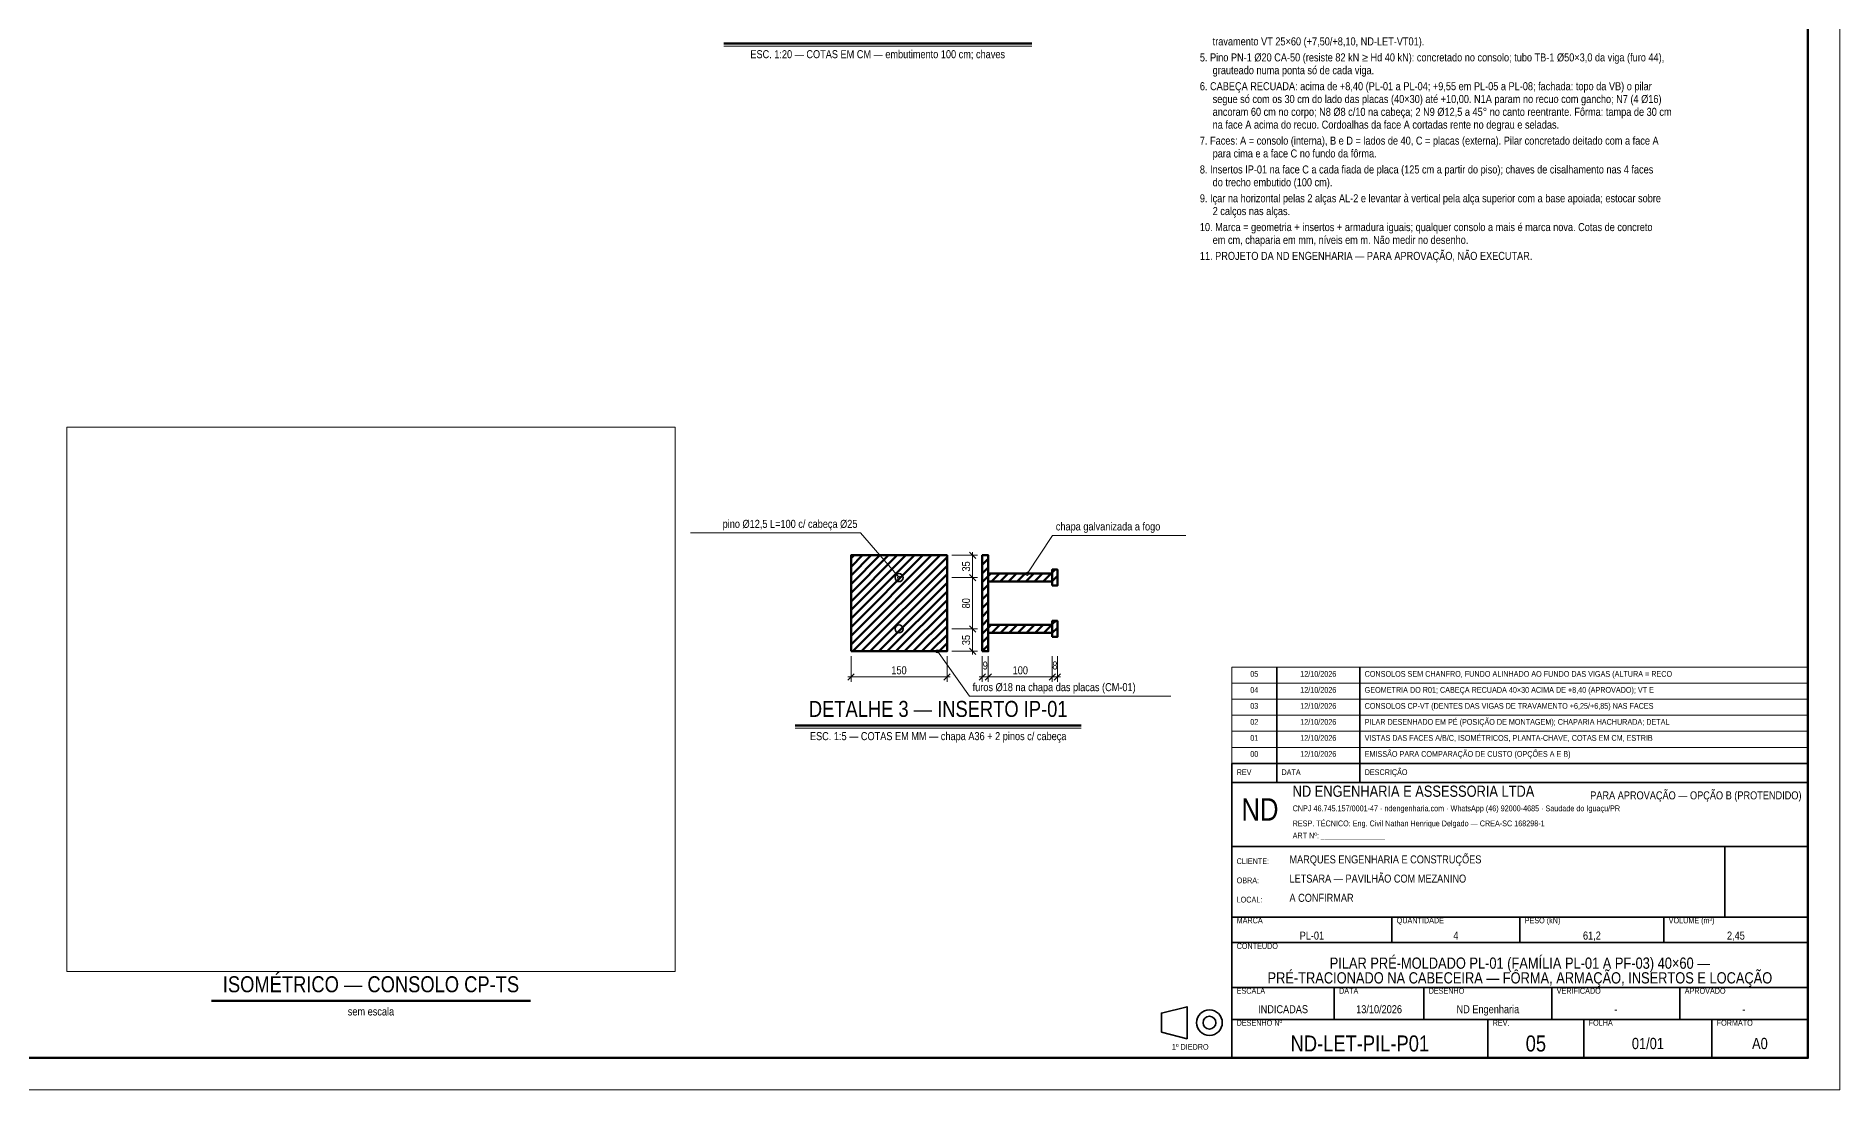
# Model space of a CAD drawing. Header units: millimetres. Extents: x 0 to 1189, y 0 to 841.
# Drawn here: x 625 to 1189, y 0 to 329 of the extents above; entities that cross this region are included whole.
import ezdxf
from ezdxf.enums import TextEntityAlignment as Align

# ---------------------------------------------------------------- set-up
doc = ezdxf.new("R2010")
doc.units = ezdxf.units.MM
doc.header["$LTSCALE"] = 0.5
for name, color, linetype, lineweight in [('CARIMBO', 7, 'Continuous', 35), ('CARIMBO_FINO', 8, 'Continuous', 18), ('CHAMADA', 7, 'Continuous', 18), ('COTA', 1, 'Continuous', 18), ('METALICA', 30, 'Continuous', 50), ('MOLDURA', 7, 'Continuous', 70), ('TEXTO', 7, 'Continuous', 25), ('TITULO', 7, 'Continuous', 50), ('VISTA', 7, 'Continuous', 35)]:
    doc.layers.add(name, color=color, linetype=linetype, lineweight=lineweight)
doc.styles.add('ND', font='DejaVuSansCondensed.ttf')
doc.dimstyles.new('ND', dxfattribs={"dimtxt": 2.5, "dimasz": 2, "dimexe": 1.5, "dimexo": 1.5, "dimgap": 0.8, "dimtad": 1, "dimdec": 0, "dimtxsty": 'ND', "dimtsz": 1, "dimcen": 2.5, "dimdle": 1, "dimclrd": 1, "dimclre": 1, "dimclrt": 1, "dimazin": 3, "dimtfac": 1, "dimtmove": 0, "dimatfit": 3, "dimlwd": 18, "dimlwe": 18})

msp = doc.modelspace()

# ---------------------------------------------------------------- hatches: boundary and pattern name
at = {"layer": 'METALICA'}
h = msp.add_hatch(dxfattribs=at)
h.set_pattern_fill('ANSI31', scale=0.6)
h.paths.add_polyline_path([(880, 137), (910, 137), (910, 167), (880, 167)])
h = msp.add_hatch(dxfattribs=at)
h.set_pattern_fill('ANSI31', scale=0.6)
h.paths.add_polyline_path([(921, 137), (922.9, 137), (922.9, 167), (921, 167)])
h = msp.add_hatch(dxfattribs=at)
h.set_pattern_fill('ANSI31', scale=0.6)
h.paths.add_polyline_path([(922.9, 158.75), (942.9, 158.75), (942.9, 161.25), (922.9, 161.25)])
h = msp.add_hatch(dxfattribs=at)
h.set_pattern_fill('ANSI31', scale=0.6)
h.paths.add_polyline_path([(942.9, 157.5), (944.5, 157.5), (944.5, 162.5), (942.9, 162.5)])
h = msp.add_hatch(dxfattribs=at)
h.set_pattern_fill('ANSI31', scale=0.6)
h.paths.add_polyline_path([(922.9, 142.75), (942.9, 142.75), (942.9, 145.25), (922.9, 145.25)])
h = msp.add_hatch(dxfattribs=at)
h.set_pattern_fill('ANSI31', scale=0.6)
h.paths.add_polyline_path([(942.9, 141.5), (944.5, 141.5), (944.5, 146.5), (942.9, 146.5)])

# ---------------------------------------------------------------- linework, layer by layer
at = {"layer": 'CARIMBO'}
for p, q in [((1013, 96), (1013, 132)), ((1039, 96), (1039, 132)), ((1153, 54), (1153, 76)), ((1049, 46), (1049, 54)), ((1089, 46), (1089, 54)), ((1134, 46), (1134, 54)), ((1031, 22), (1031, 32)), ((1059, 22), (1059, 32)), ((1099, 22), (1099, 32)), ((1139, 22), (1139, 32)), ((1079, 10), (1079, 22)), ((1109, 10), (1109, 22)), ((1149, 10), (1149, 22))]:
    msp.add_line(p, q, dxfattribs=at)
for points in [[(999, 96), (1179, 96), (1179, 102), (999, 102)], [(999, 76), (1179, 76), (1179, 96), (999, 96)], [(999, 54), (1179, 54), (1179, 76), (999, 76)], [(999, 46), (1179, 46), (1179, 54), (999, 54)], [(999, 32), (1179, 32), (1179, 46), (999, 46)], [(999, 22), (1179, 22), (1179, 32), (999, 32)], [(977, 18), (985, 16), (985, 26), (977, 24)], [(999, 10), (1179, 10), (1179, 22), (999, 22)]]:
    msp.add_lwpolyline(points, close=True, dxfattribs=at)
for radius in [4, 2]:
    msp.add_circle((992, 21), radius, dxfattribs=at)
at = {"layer": 'CARIMBO_FINO'}
for points in [[(0, 0), (1189, 0), (1189, 841), (0, 841)], [(635, 37), (825, 37), (825, 207), (635, 207)], [(999, 127), (1179, 127), (1179, 132), (999, 132)], [(999, 122), (1179, 122), (1179, 127), (999, 127)], [(999, 117), (1179, 117), (1179, 122), (999, 122)], [(999, 112), (1179, 112), (1179, 117), (999, 117)], [(999, 107), (1179, 107), (1179, 112), (999, 112)], [(999, 102), (1179, 102), (1179, 107), (999, 107)]]:
    msp.add_lwpolyline(points, close=True, dxfattribs=at)
at = {"layer": 'CHAMADA'}
for p, q in [((840.2151, 326), (936.4542, 326)), ((862.5738, 113), (951.8974, 113))]:
    msp.add_line(p, q, dxfattribs=at)
for points in [[(895, 160), (883, 174), (829.8362, 174)], [(935, 161.2), (943, 173.2), (984.635, 173.2)], [(907, 137), (917, 123), (979.8942, 123)]]:
    msp.add_lwpolyline(points, dxfattribs=at)
for centre in [(895, 160), (935, 161.2), (907, 137)]:
    msp.add_circle(centre, 0.5, dxfattribs=at)
at = {"layer": 'METALICA'}
for points in [[(880, 137), (910, 137), (910, 167), (880, 167)], [(921, 137), (922.9, 137), (922.9, 167), (921, 167)], [(922.9, 158.75), (942.9, 158.75), (942.9, 161.25), (922.9, 161.25)], [(942.9, 157.5), (944.5, 157.5), (944.5, 162.5), (942.9, 162.5)], [(922.9, 142.75), (942.9, 142.75), (942.9, 145.25), (922.9, 145.25)], [(942.9, 141.5), (944.5, 141.5), (944.5, 146.5), (942.9, 146.5)]]:
    msp.add_lwpolyline(points, close=True, dxfattribs=at)
at = {"layer": 'MOLDURA'}
msp.add_lwpolyline([(25, 10), (1179, 10), (1179, 831), (25, 831)], close=True, dxfattribs=at)
at = {"layer": 'TITULO'}
for p, q in [((840.2151, 326.8), (936.4542, 326.8)), ((862.5738, 113.8), (951.8974, 113.8)), ((680.1524, 27.8), (779.8476, 27.8))]:
    msp.add_line(p, q, dxfattribs=at)
at = {"layer": 'VISTA'}
for centre in [(895, 160), (895, 144)]:
    msp.add_circle(centre, 1.25, dxfattribs=at)

# ---------------------------------------------------------------- texts
at = {"layer": 'TEXTO', "style": 'ND'}
for s, height, p in [('travamento VT 25×60 (+7,50/+8,10, ND-LET-VT01).', 2.5, (993, 325.5)), ('5. Pino PN-1 Ø20 CA-50 (resiste 82 kN ≥ Hd 40 kN): concretado no consolo; tubo TB-1 Ø50×3,0 da viga (furo 44),', 2.5, (989, 320.5)), ('grauteado numa ponta só de cada viga.', 2.5, (993, 316.5)), ('6. CABEÇA RECUADA: acima de +8,40 (PL-01 a PL-04; +9,55 em PL-05 a PL-08; fachada: topo da VB) o pilar', 2.5, (989, 311.5)), ('segue só com os 30 cm do lado das placas (40×30) até +10,00. N1A param no recuo com gancho; N7 (4 Ø16)', 2.5, (993, 307.5)), ('ancoram 60 cm no corpo; N8 Ø8 c/10 na cabeça; 2 N9 Ø12,5 a 45° no canto reentrante. Fôrma: tampa de 30 cm', 2.5, (993, 303.5)), ('na face A acima do recuo. Cordoalhas da face A cortadas rente no degrau e seladas.', 2.5, (993, 299.5)), ('7. Faces: A = consolo (interna), B e D = lados de 40, C = placas (externa). Pilar concretado deitado com a face A', 2.5, (989, 294.5)), ('para cima e a face C no fundo da fôrma.', 2.5, (993, 290.5)), ('8. Insertos IP-01 na face C a cada fiada de placa (125 cm a partir do piso); chaves de cisalhamento nas 4 faces', 2.5, (989, 285.5)), ('do trecho embutido (100 cm).', 2.5, (993, 281.5)), ('9. Içar na horizontal pelas 2 alças AL-2 e levantar à vertical pela alça superior com a base apoiada; estocar sobre', 2.5, (989, 276.5)), ('10. Marca = geometria + insertos + armadura iguais; qualquer consolo a mais é marca nova. Cotas de concreto', 2.5, (989, 267.5)), ('2 calços nas alças.', 2.5, (993, 272.5)), ('em cm, chaparia em mm, níveis em m. Não medir no desenho.', 2.5, (993, 263.5)), ('11. PROJETO DA ND ENGENHARIA — PARA APROVAÇÃO, NÃO EXECUTAR.', 2.5, (989, 258.5)), ('chapa galvanizada a fogo', 2.5, (944, 174)), ('CONSOLOS SEM CHANFRO, FUNDO ALINHADO AO FUNDO DAS VIGAS (ALTURA = RECO', 1.8, (1040.5, 128.5)), ('furos Ø18 na chapa das placas (CM-01)', 2.5, (918, 123.8)), ('GEOMETRIA DO R01; CABEÇA RECUADA 40×30 ACIMA DE +8,40 (APROVADO); VT E', 1.8, (1040.5, 123.5)), ('CONSOLOS CP-VT (DENTES DAS VIGAS DE TRAVAMENTO +6,25/+6,85) NAS FACES ', 1.8, (1040.5, 118.5)), ('PILAR DESENHADO EM PÉ (POSIÇÃO DE MONTAGEM); CHAPARIA HACHURADA; DETAL', 1.8, (1040.5, 113.5)), ('VISTAS DAS FACES A/B/C, ISOMÉTRICOS, PLANTA-CHAVE, COTAS EM CM, ESTRIB', 1.8, (1040.5, 108.5)), ('EMISSÃO PARA COMPARAÇÃO DE CUSTO (OPÇÕES A E B)', 1.8, (1040.5, 103.5)), ('REV', 1.8, (1000.5, 97.8)), ('DATA', 1.8, (1014.5, 97.8)), ('DESCRIÇÃO', 1.8, (1040.5, 97.8)), ('CNPJ 46.745.157/0001-47 · ndengenharia.com · WhatsApp (46) 92000-4685 · Saudade do Iguaçu/PR', 1.8, (1018, 86.5)), ('RESP. TÉCNICO: Eng. Civil Nathan Henrique Delgado — CREA-SC 168298-1', 1.8, (1018, 81.8)), ('ART Nº: ________________', 1.8, (1018, 78)), ('MARQUES ENGENHARIA E CONSTRUÇÕES', 2.5, (1017, 70)), ('CLIENTE:', 1.8, (1000.5, 70)), ('LETSARA — PAVILHÃO COM MEZANINO', 2.5, (1017, 64)), ('OBRA:', 1.8, (1000.5, 64)), ('LOCAL:', 1.8, (1000.5, 58)), ('A CONFIRMAR', 2.5, (1017, 58)), ('MARCA', 1.8, (1000.5, 51.5)), ('QUANTIDADE', 1.8, (1050.5, 51.5)), ('PESO (kN)', 1.8, (1090.5, 51.5)), ('VOLUME (m³)', 1.8, (1135.5, 51.5)), ('CONTEÚDO', 1.8, (1000.5, 43.5)), ('ESCALA', 1.8, (1000.5, 29.5)), ('DATA', 1.8, (1032.5, 29.5)), ('DESENHO', 1.8, (1060.5, 29.5)), ('VERIFICADO', 1.8, (1100.5, 29.5)), ('APROVADO', 1.8, (1140.5, 29.5)), ('DESENHO Nº', 1.8, (1000.5, 19.5)), ('REV.', 1.8, (1080.5, 19.5)), ('FOLHA', 1.8, (1110.5, 19.5)), ('FORMATO', 1.8, (1150.5, 19.5))]:
    msp.add_text(s, height=height, dxfattribs=at).set_placement(p, align=Align.BOTTOM_LEFT)
for s, height, p in [('ESC. 1:20 — COTAS EM CM — embutimento 100 cm; chaves', 2.5, (888.3346, 321.5)), ('05', 1.8, (1006, 128.5)), ('12/10/2026', 1.8, (1026, 128.5)), ('04', 1.8, (1006, 123.5)), ('12/10/2026', 1.8, (1026, 123.5)), ('03', 1.8, (1006, 118.5)), ('12/10/2026', 1.8, (1026, 118.5)), ('02', 1.8, (1006, 113.5)), ('12/10/2026', 1.8, (1026, 113.5)), ('ESC. 1:5 — COTAS EM MM — chapa A36 + 2 pinos c/ cabeça', 2.5, (907.2356, 108.5)), ('01', 1.8, (1006, 108.5)), ('12/10/2026', 1.8, (1026, 108.5)), ('00', 1.8, (1006, 103.5)), ('12/10/2026', 1.8, (1026, 103.5)), ('sem escala', 2.5, (730, 22.5)), ('1º DIEDRO', 1.8, (986, 12))]:
    msp.add_text(s, height=height, dxfattribs=at).set_placement(p, align=Align.BOTTOM_CENTER)
msp.add_text('pino Ø12,5 L=100 c/ cabeça Ø25', height=2.5, dxfattribs=at).set_placement((882, 174.8), align=Align.BOTTOM_RIGHT)
for s, p in [('INDICADAS', (1015, 25.2)), ('13/10/2026', (1045, 25.2)), ('ND Engenharia', (1079, 25.2)), ('-', (1119, 25.2)), ('-', (1159, 25.2))]:
    msp.add_text(s, height=2.5, dxfattribs=at).set_placement(p, align=Align.MIDDLE_CENTER)
at = {"layer": 'TITULO', "style": 'ND'}
for s, p in [('DETALHE 3 — INSERTO IP-01', (907.2356, 115)), ('ISOMÉTRICO — CONSOLO CP-TS', (730, 29))]:
    msp.add_text(s, height=5, dxfattribs=at).set_placement(p, align=Align.BOTTOM_CENTER)
for s, height, p in [('ND', 7, (1002, 82)), ('ND ENGENHARIA E ASSESSORIA LTDA', 3.5, (1018, 90.5))]:
    msp.add_text(s, height=height, dxfattribs=at).set_placement(p, align=Align.BOTTOM_LEFT)
msp.add_text('PARA APROVAÇÃO — OPÇÃO B (PROTENDIDO)', height=2.5, dxfattribs=at).set_placement((1177, 90), align=Align.BOTTOM_RIGHT)
for s, height, p in [('PL-01', 2.5, (1024, 48.2)), ('4', 2.5, (1069, 48.2)), ('61,2', 2.5, (1111.5, 48.2)), ('2,45', 2.5, (1156.5, 48.2)), ('PILAR PRÉ-MOLDADO PL-01 (FAMÍLIA PL-01 A PF-03) 40×60 —', 3.5, (1089, 39.6)), ('PRÉ-TRACIONADO NA CABECEIRA — FÔRMA, ARMAÇÃO, INSERTOS E LOCAÇÃO', 3.5, (1089, 35)), ('ND-LET-PIL-P01', 5, (1039, 14.5)), ('05', 5, (1094, 14.5)), ('01/01', 3.5, (1129, 14.5)), ('A0', 3.5, (1164, 14.5))]:
    msp.add_text(s, height=height, dxfattribs=at).set_placement(p, align=Align.MIDDLE_CENTER)

# ---------------------------------------------------------------- dimensions: what is measured, and where the dimension line sits
at = {"layer": 'COTA'}
for base, p1, p2 in [((918, 160), (910, 160), (910, 167)), ((918, 144), (910, 144), (910, 160)), ((918, 137), (910, 137), (910, 144))]:
    msp.add_linear_dim(base=base, p1=p1, p2=p2, angle=90, dimstyle='ND', override={"dimdec": 0, "dimlfac": 5, "dimzin": 8}, dxfattribs=at).render()
for base, p1, p2 in [((880, 129), (880, 137), (910, 137)), ((921, 129), (921, 137), (922.9, 137)), ((922.9, 129), (922.9, 137), (942.9, 137)), ((942.9, 129), (942.9, 137), (944.5, 137))]:
    msp.add_linear_dim(base=base, p1=p1, p2=p2, dimstyle='ND', override={"dimdec": 0, "dimlfac": 5, "dimzin": 8}, dxfattribs=at).render()

doc.saveas('drawing.dxf')
